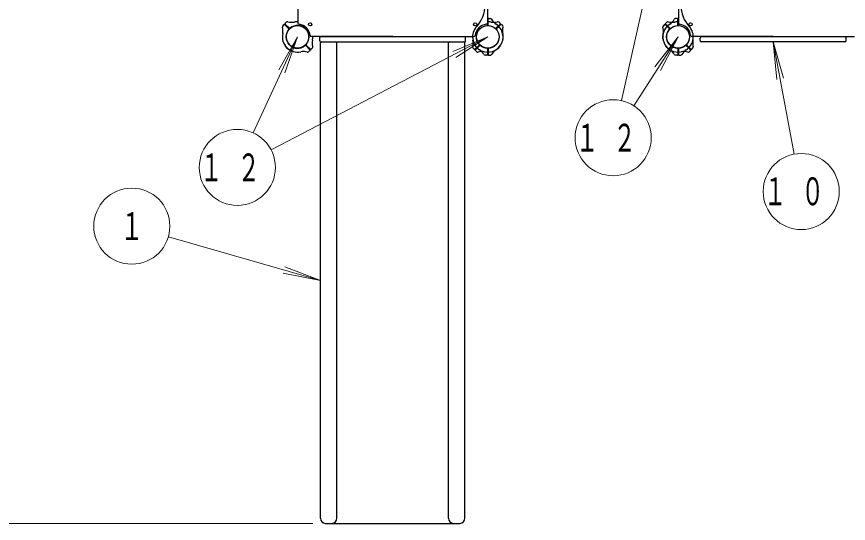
# Model space of a CAD drawing. Units: millimetres on the paper. Extents: x -385 to 0, y -594 to 267.
# Drawn here: x -304.8 to -239.2, y 92.9 to 132.9 of the extents above; entities that cross this region are included whole.
import ezdxf
from ezdxf.enums import TextEntityAlignment as Align

# ---------------------------------------------------------------- set-up
doc = ezdxf.new("R2010")
doc.units = ezdxf.units.MM
doc.layers.add('LY_1', color=7, linetype='Continuous', lineweight=25)
doc.styles.add('ＭＳ ゴシック', font='')
doc.styles.get('ＭＳ ゴシック').set_extended_font_data('MS Gothic')

msp = doc.modelspace()

# ---------------------------------------------------------------- linework, layer by layer
at = {"layer": 'LY_1', "lineweight": 13}
for p, q in [((-257.128, 126.253), (-252.665, 146.28)), ((-286.156, 123.708), (-282.665, 131.28)), ((-284.752, 122.371), (-267.665, 131.28)), ((-282.665, 131.28), (-284.153, 128.676)), ((-282.665, 131.28), (-283.678, 128.457)), ((-267.665, 131.28), (-270.435, 130.13)), ((-267.665, 131.28), (-270.194, 129.667)), ((-256.158, 125.849), (-252.665, 131.28)), ((-252.665, 131.28), (-254.501, 128.908)), ((-252.665, 131.28), (-254.061, 128.625)), ((-245.165, 130.9), (-244.872, 127.915)), ((-245.165, 130.9), (-244.358, 128.011)), ((-243.504, 122.03), (-245.165, 130.9)), ((-292.85, 115.515), (-280.865, 112.05)), ((-280.865, 112.05), (-283.663, 113.131)), ((-280.865, 112.05), (-283.808, 112.629)), ((-281.465, 92.9), (-330.158, 92.9))]:
    msp.add_line(p, q, dxfattribs=at)
at = {"layer": 'LY_1'}
for p, q in [((-282.635, 138.78), (-282.635, 132.372)), ((-267.695, 138.78), (-267.695, 132.218)), ((-252.635, 138.78), (-252.635, 132.218)), ((-283.638, 132.355), (-283.523, 132.462)), ((-267.635, 132.218), (-267.635, 132.689)), ((-267.593, 132.729), (-267.448, 132.724)), ((-266.691, 132.355), (-266.806, 132.462)), ((-253.638, 132.355), (-253.523, 132.462)), ((-252.736, 132.729), (-252.881, 132.724)), ((-252.695, 132.218), (-252.695, 132.689)), ((-283.739, 132.254), (-283.847, 132.139)), ((-283.349, 131.922), (-283.682, 132.255)), ((-283.306, 131.964), (-283.639, 132.297)), ((-267.023, 131.964), (-266.69, 132.297)), ((-266.981, 131.922), (-266.647, 132.255)), ((-266.59, 132.254), (-266.483, 132.139)), ((-253.739, 132.254), (-253.847, 132.139)), ((-253.349, 131.922), (-253.682, 132.255)), ((-253.306, 131.964), (-253.639, 132.297)), ((-275.165, 131.31), (-281.572, 131.31)), ((-280.915, 130.96), (-280.915, 131.22)), ((-269.475, 131.28), (-280.855, 131.28)), ((-275.165, 131.31), (-268.757, 131.31)), ((-269.415, 130.96), (-269.415, 131.22)), ((-266.481, 131.48), (-266.478, 131.48)), ((-253.848, 131.48), (-253.851, 131.48)), ((-245.165, 131.31), (-251.572, 131.31)), ((-250.915, 131), (-250.915, 131.18)), ((-239.515, 131.28), (-250.815, 131.28)), ((-245.165, 131.31), (-238.757, 131.31)), ((-239.415, 131), (-239.415, 131.18)), ((-283.643, 130.585), (-283.645, 130.583)), ((-282.023, 130.596), (-281.69, 130.263)), ((-281.981, 130.639), (-281.647, 130.305)), ((-280.865, 93.3), (-280.865, 130.8)), ((-280.765, 130.9), (-269.565, 130.9)), ((-279.565, 93.3), (-279.565, 130.8)), ((-270.765, 93.3), (-270.765, 130.8)), ((-269.465, 93.3), (-269.465, 130.8)), ((-268.349, 130.639), (-268.682, 130.305)), ((-268.306, 130.596), (-268.639, 130.263)), ((-266.686, 130.585), (-266.684, 130.583)), ((-266.481, 131.08), (-266.478, 131.08)), ((-253.848, 131.08), (-253.851, 131.08)), ((-253.643, 130.585), (-253.645, 130.583)), ((-252.023, 130.596), (-251.69, 130.263)), ((-251.981, 130.639), (-251.647, 130.305)), ((-239.515, 130.9), (-250.815, 130.9)), ((-283.36, 130.302), (-283.362, 130.3)), ((-281.691, 130.205), (-281.797, 130.106)), ((-281.59, 130.306), (-281.491, 130.413)), ((-268.739, 130.306), (-268.839, 130.413)), ((-268.638, 130.205), (-268.532, 130.106)), ((-267.736, 129.832), (-267.881, 129.837)), ((-267.695, 130.343), (-267.695, 129.872)), ((-267.635, 130.343), (-267.635, 129.872)), ((-267.593, 129.832), (-267.436, 129.837)), ((-266.969, 130.302), (-266.967, 130.3)), ((-253.36, 130.302), (-253.362, 130.3)), ((-252.736, 129.832), (-252.893, 129.837)), ((-252.695, 130.343), (-252.695, 129.872)), ((-252.635, 130.343), (-252.635, 129.872)), ((-252.593, 129.832), (-252.448, 129.837)), ((-251.691, 130.205), (-251.797, 130.106)), ((-251.59, 130.306), (-251.491, 130.413)), ((-280.465, 92.9), (-269.865, 92.9))]:
    msp.add_line(p, q, dxfattribs=at)
for centre, radius in [((-282.665, 131.28), 0.891), ((-281.675, 132.27), 0.13), ((-268.655, 132.27), 0.13), ((-267.665, 131.28), 0.9), ((-267.665, 131.28), 0.891), ((-252.665, 131.28), 0.9), ((-252.665, 131.28), 0.891), ((-251.675, 132.27), 0.13)]:
    msp.add_circle(centre, radius, dxfattribs=at)
at = {"layer": 'LY_1', "lineweight": 13}
for centre in [(-257.78, 123.325), (-287.412, 120.984), (-242.952, 119.082), (-295.732, 116.348)]:
    msp.add_circle(centre, 3, dxfattribs=at)
at = {"layer": 'LY_1'}
for centre, radius, start, end in [((-270.479, 133.834), 2.6, 317.78276, 358.91585), ((-249.85, 133.834), 2.6, 181.08415, 222.21724), ((-283.464, 132.381), 0.1, 72.45884, 133), ((-283.132, 133.43), 1, 252.45884, 282.27281), ((-282.665, 131.28), 1.2, 88.56746, 102.27281), ((-267.665, 131.28), 1.2, 77.72719, 91.43254), ((-267.595, 132.689), 0.04, 88, 180), ((-267.451, 132.624), 0.1, 27.45884, 88), ((-267.197, 133.43), 1, 257.72719, 287.54116), ((-266.475, 133.131), 1, 207.45884, 237.27281), ((-266.865, 132.381), 0.1, 47, 107.54116), ((-253.464, 132.381), 0.1, 72.45884, 133), ((-253.132, 133.43), 1, 252.45884, 282.27281), ((-253.854, 133.131), 1, 302.72719, 332.54116), ((-252.878, 132.624), 0.1, 92, 152.54116), ((-252.665, 131.28), 1.2, 88.56746, 102.27281), ((-252.735, 132.689), 0.04, 0, 92), ((-283.765, 132.079), 0.1, 137, 197.54116), ((-284.814, 131.748), 1, 347.72719, 17.54116), ((-283.71, 132.227), 0.04, 45, 137), ((-283.611, 132.326), 0.04, 133, 225), ((-282.665, 131.28), 0.9, 139.27066, 225), ((-283.377, 131.894), 0.04, 319.27066, 45), ((-283.278, 131.993), 0.04, 225, 310.72934), ((-282.665, 131.28), 0.9, 45, 130.72934), ((-282.535, 132.372), 0.1, 180, 263.21282), ((-282.665, 131.28), 1, 6.78718, 83.21282), ((-282.665, 131.28), 0.9, 319.27066, 45), ((-267.665, 131.28), 1.2, 137.78276, 237.27281), ((-267.665, 131.28), 1, 96.78718, 173.21282), ((-267.665, 131.28), 1.2, 257.72719, 57.27281), ((-267.795, 132.372), 0.1, 276.78718, 0), ((-267.735, 132.218), 0.04, 274.27066, 0), ((-267.595, 132.218), 0.04, 180, 265.72934), ((-267.051, 131.993), 0.04, 229.27066, 315), ((-266.952, 131.894), 0.04, 135, 220.72934), ((-266.718, 132.326), 0.04, 315, 47), ((-266.619, 132.227), 0.04, 43, 135), ((-265.515, 131.748), 1, 162.45884, 192.27281), ((-266.564, 132.079), 0.1, 342.45884, 43), ((-252.665, 131.28), 1.2, 122.72719, 282.27281), ((-253.765, 132.079), 0.1, 137, 197.54116), ((-254.814, 131.748), 1, 347.72719, 17.54116), ((-253.71, 132.227), 0.04, 45, 137), ((-253.611, 132.326), 0.04, 133, 225), ((-253.377, 131.894), 0.04, 319.27066, 45), ((-253.278, 131.993), 0.04, 225, 310.72934), ((-252.735, 132.218), 0.04, 274.27066, 0), ((-252.535, 132.372), 0.1, 180, 263.21282), ((-252.595, 132.218), 0.04, 180, 265.72934), ((-252.665, 131.28), 1, 6.78718, 83.21282), ((-252.665, 131.28), 1.2, 302.72719, 42.21724), ((-282.665, 131.28), 1.2, 167.72719, 225), ((-281.572, 131.41), 0.1, 186.78718, 270), ((-282.665, 131.28), 1.2, 347.72719, 1.43254), ((-280.855, 131.22), 0.06, 90, 180), ((-269.475, 131.22), 0.06, 0, 90), ((-268.757, 131.41), 0.1, 270, 353.21282), ((-266.478, 131.46), 0.02, 8.62693, 90), ((-267.665, 131.28), 1.22, 0, 8.62693), ((-267.665, 131.28), 1.22, 351.37307, 0), ((-252.665, 131.28), 1.22, 171.37307, 180), ((-252.665, 131.28), 1.22, 180, 188.62693), ((-253.851, 131.46), 0.02, 90, 171.37307), ((-251.572, 131.41), 0.1, 186.78718, 270), ((-250.815, 131.18), 0.1, 90, 180), ((-239.515, 131.18), 0.1, 0, 90), ((-283.631, 130.569), 0.02, 135, 216.37307), ((-282.665, 131.28), 1.22, 216.37307, 225), ((-282.665, 131.28), 0.9, 225, 310.72934), ((-282.051, 130.568), 0.04, 45, 130.72934), ((-281.952, 130.667), 0.04, 139.27066, 225), ((-280.515, 130.813), 1, 167.72719, 197.54116), ((-281.564, 130.481), 0.1, 317, 17.54116), ((-280.855, 130.96), 0.06, 180, 270), ((-280.765, 130.8), 0.1, 90, 180), ((-279.665, 130.8), 0.1, 0, 90), ((-270.665, 130.8), 0.1, 90, 180), ((-269.565, 130.8), 0.1, 0, 90), ((-269.475, 130.96), 0.06, 270, 0), ((-268.765, 130.481), 0.1, 162.45884, 223), ((-269.814, 130.813), 1, 342.45884, 12.27281), ((-268.377, 130.667), 0.04, 315, 40.72934), ((-268.278, 130.568), 0.04, 49.27066, 135), ((-267.665, 131.28), 1.22, 315, 323.62693), ((-266.698, 130.569), 0.02, 323.62693, 45), ((-266.478, 131.1), 0.02, 270, 351.37307), ((-253.851, 131.1), 0.02, 188.62693, 270), ((-253.631, 130.569), 0.02, 135, 216.37307), ((-252.665, 131.28), 1.22, 216.37307, 225), ((-252.051, 130.568), 0.04, 45, 130.72934), ((-251.952, 130.667), 0.04, 139.27066, 225), ((-250.515, 130.813), 1, 167.72719, 197.54116), ((-251.564, 130.481), 0.1, 317, 17.54116), ((-250.815, 131), 0.1, 180, 270), ((-239.515, 131), 0.1, 270, 0), ((-282.665, 131.28), 1.22, 225, 233.62693), ((-282.665, 131.28), 1.2, 225, 282.27281), ((-283.376, 130.314), 0.02, 233.62693, 315), ((-282.197, 129.13), 1, 72.45884, 102.27281), ((-281.865, 130.179), 0.1, 252.45884, 313), ((-281.718, 130.235), 0.04, 313, 45), ((-281.619, 130.334), 0.04, 225, 317), ((-268.71, 130.334), 0.04, 223, 315), ((-268.611, 130.235), 0.04, 135, 227), ((-268.464, 130.179), 0.1, 227, 287.54116), ((-268.132, 129.13), 1, 77.72719, 107.54116), ((-268.854, 129.429), 1, 27.45884, 57.2728), ((-267.878, 129.937), 0.1, 207.45884, 268), ((-267.735, 129.872), 0.04, 268, 0), ((-267.735, 130.343), 0.04, 0, 85.72934), ((-267.595, 130.343), 0.04, 94.27066, 180), ((-267.595, 129.872), 0.04, 180, 272), ((-267.451, 129.937), 0.1, 272, 332.54116), ((-266.475, 129.429), 1, 122.72719, 152.54116), ((-266.953, 130.314), 0.02, 225, 306.37307), ((-267.665, 131.28), 1.22, 306.37307, 315), ((-252.665, 131.28), 1.22, 225, 233.62693), ((-253.376, 130.314), 0.02, 233.62693, 315), ((-253.854, 129.429), 1, 27.45884, 57.2728), ((-252.878, 129.937), 0.1, 207.45884, 268), ((-252.735, 129.872), 0.04, 268, 0), ((-252.735, 130.343), 0.04, 0, 85.72934), ((-252.595, 130.343), 0.04, 94.27066, 180), ((-252.595, 129.872), 0.04, 180, 272), ((-252.451, 129.937), 0.1, 272, 332.54116), ((-252.197, 129.13), 1, 72.45884, 102.27281), ((-251.475, 129.429), 1, 122.72719, 152.54116), ((-251.865, 130.179), 0.1, 252.45884, 313), ((-251.718, 130.235), 0.04, 313, 45), ((-251.619, 130.334), 0.04, 225, 317), ((-280.465, 93.3), 0.4, 180, 270), ((-279.965, 93.3), 0.4, 270, 0), ((-270.365, 93.3), 0.4, 180, 270), ((-269.865, 93.3), 0.4, 270, 0)]:
    msp.add_arc(centre, radius, start, end, dxfattribs=at)

# ---------------------------------------------------------------- texts
at = {"layer": 'LY_1', "style": 'ＭＳ ゴシック', "width": 0.6}
msp.add_text('１', height=2.199, dxfattribs=at).set_placement((-295.732, 116.348), align=Align.MIDDLE_CENTER)
at = {"layer": 'LY_1', "char_height": 2.199, "attachment_point": 5, "style": 'ＭＳ ゴシック'}
for s, insert in [('\\T1.64;\\W0.6;１２', (-257.78, 123.325)), ('\\T1.64;\\W0.6;１２', (-287.412, 120.984)), ('\\T1.64;\\W0.6;１０', (-242.952, 119.082))]:
    msp.add_mtext(s, dxfattribs=dict(at, insert=insert))

doc.saveas('drawing.dxf')
